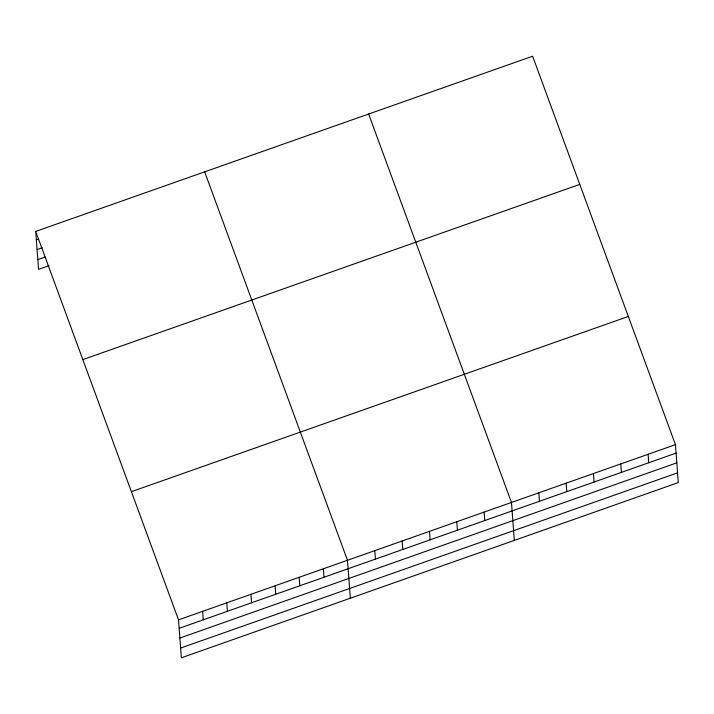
<?xml version="1.0" encoding="UTF-8"?>
<svg xmlns="http://www.w3.org/2000/svg" width="714" height="714" viewBox="0 0 714 714"><rect width="100%" height="100%" fill="white"/><g stroke="black" fill="none" stroke-linecap="round" stroke-linejoin="round"><path stroke-width="1.07" d="M35.7 231.416L532.626 56.21L675.444 444.643L678.3 482.584L181.374 657.79L178.518 619.85L35.7 231.416L38.556 269.356L49.043 265.653M36.334 239.868L38.431 239.136M37.066 249.597L42.313 247.749M37.824 259.628L45.169 257.031M82.833 359.597L579.759 184.399M131.385 491.669L628.32 316.463M178.518 619.85L675.444 444.643M179.152 628.311L676.087 453.104M179.883 638.039L676.818 462.833M180.642 648.062L677.568 472.855M368.638 114.026L511.465 502.469L514.312 540.4M204.659 171.842L347.477 560.285L350.324 598.216M648.116 454.282L648.749 462.743M620.787 463.921L621.421 472.373M593.45 473.56L594.093 482.012M566.122 483.191L566.755 491.651M538.793 492.83L539.427 501.282M484.128 512.099L484.77 520.56M456.799 521.738L457.433 530.19M429.471 531.377L430.105 539.829M402.134 541.007L402.776 549.468M374.805 550.646L375.439 559.098M323.335 568.79L323.977 577.251M299.202 577.305L299.835 585.757M275.068 585.81L275.702 594.271M250.926 594.325L251.56 602.777M226.793 602.83L227.427 611.291M202.66 611.345L203.294 619.797"/></g></svg>
